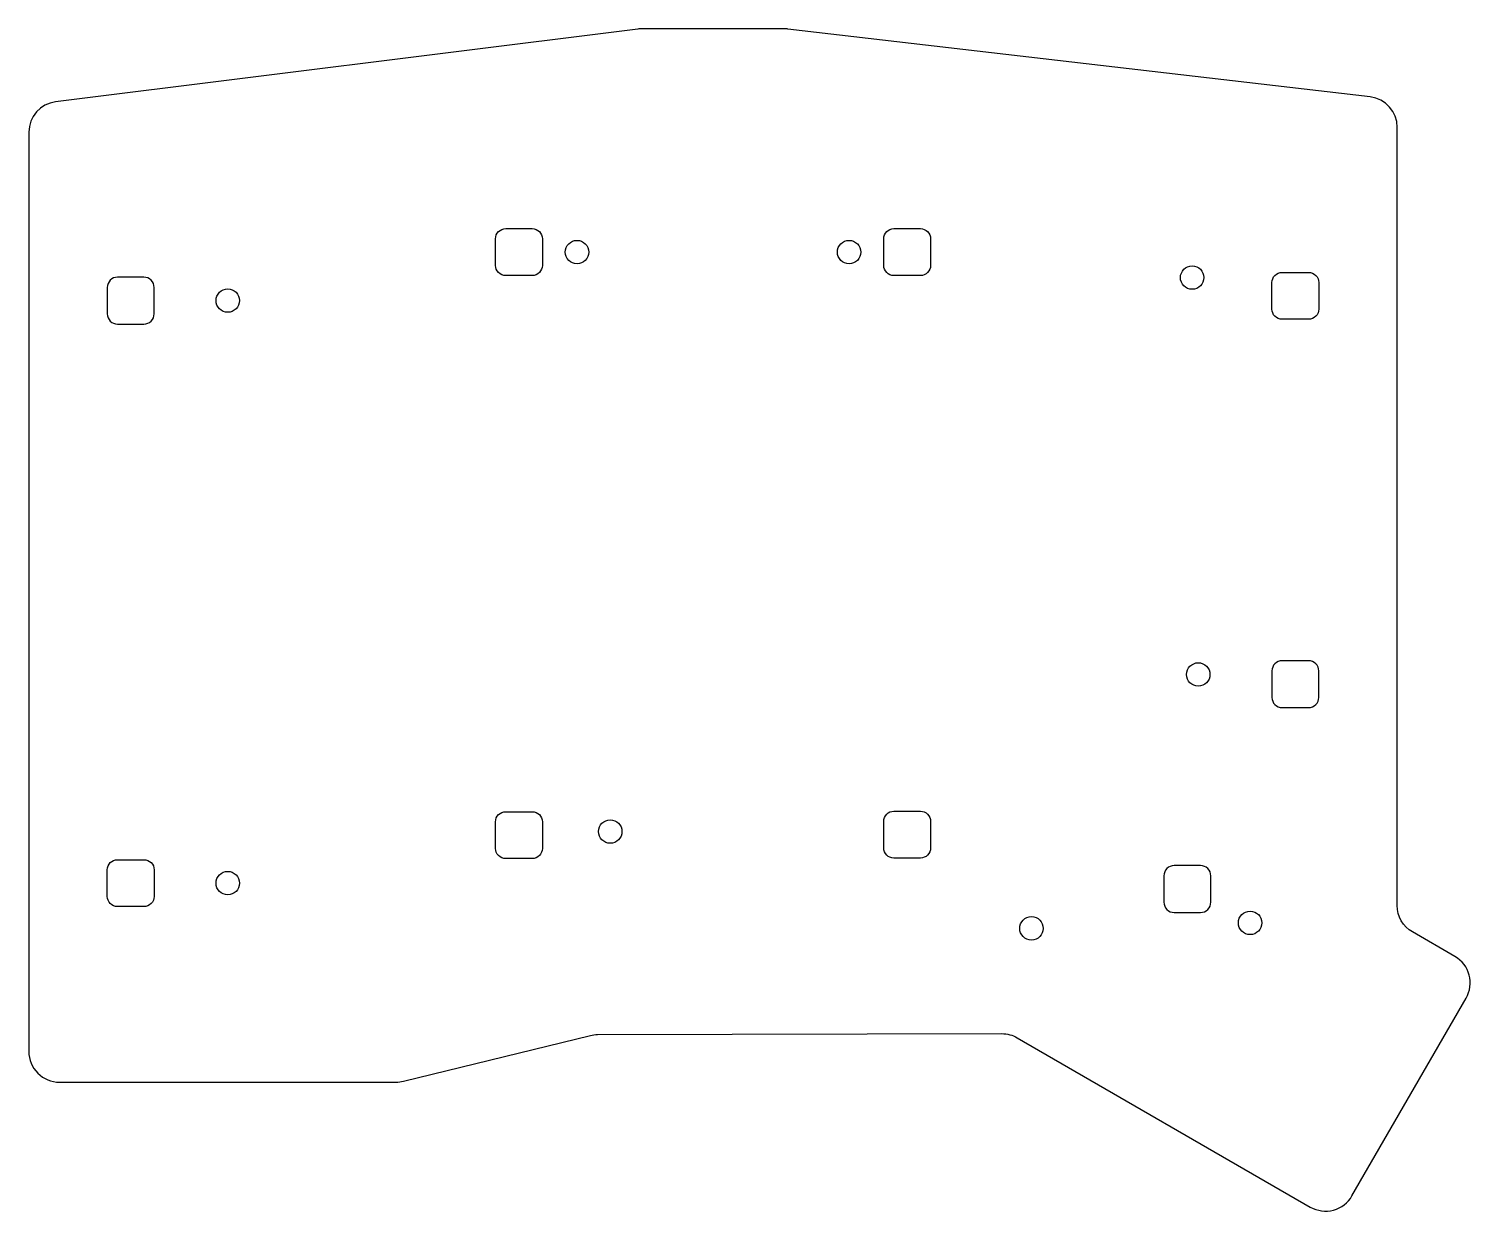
# Model space of a CAD drawing. Header units: millimetres. Extents: x 25 to 166, y 4 to 120.
import ezdxf

# ---------------------------------------------------------------- set-up
doc = ezdxf.new("R2010")
doc.units = ezdxf.units.MM
doc.layers.get('0').update_dxf_attribs({"linetype": 'CONTINUOUS'})

msp = doc.modelspace()

# ---------------------------------------------------------------- linework, layer by layer
for points in [[(84.46, 119.95), (27.31, 112.81, 0.378246), (24.68, 109.83), (24.68, 19.63, 0.414214), (27.68, 16.63), (60.73, 16.63, 0.060142), (61.44, 16.72), (79.79, 21.21, -0.059575), (80.5, 21.3), (120.18, 21.39, -0.132244), (121.68, 20.99), (150.45, 4.38, 0.41422), (154.54, 5.48), (165.74, 24.86, 0.414213), (164.64, 28.96), (160.47, 31.37, -0.267974), (158.97, 33.96), (158.98, 110.31, 0.380633), (156.33, 113.29), (99.18, 119.95, 0.029041), (98.83, 119.97), (84.83, 119.97, 0.031096)], [(70.48, 99.37, -0.414214), (71.48, 100.37), (74.08, 100.37, -0.414214), (75.08, 99.37), (75.08, 96.77, -0.414214), (74.08, 95.77), (71.48, 95.77, -0.414214), (70.48, 96.77)], [(112.18, 100.37, -0.414214), (113.18, 99.37), (113.18, 96.77, -0.414214), (112.18, 95.77), (109.58, 95.77, -0.414214), (108.58, 96.77), (108.58, 99.37, -0.414214), (109.58, 100.37)], [(32.38, 94.61), (32.38, 92.01, 0.414214), (33.38, 91.01), (35.98, 91.01, 0.414214), (36.98, 92.01), (36.98, 94.61, 0.414214), (35.98, 95.61), (33.38, 95.61, 0.414214)], [(150.28, 96.08, -0.414214), (151.28, 95.08), (151.28, 92.48, -0.414214), (150.28, 91.48), (147.68, 91.48, -0.414214), (146.68, 92.48), (146.68, 95.08, -0.414214), (147.68, 96.08)], [(151.28, 54.38), (151.28, 56.98, 0.414214), (150.28, 57.98), (147.68, 57.98, 0.414214), (146.68, 56.98), (146.68, 54.38, 0.414214), (147.68, 53.38), (150.28, 53.38, 0.414214)], [(70.48, 42.17, -0.414214), (71.48, 43.17), (74.08, 43.17, -0.414214), (75.08, 42.17), (75.08, 39.57, -0.414214), (74.08, 38.57), (71.48, 38.57, -0.414214), (70.48, 39.57)], [(113.18, 39.62, -0.414214), (112.18, 38.62), (109.58, 38.62, -0.414214), (108.58, 39.62), (108.58, 42.22, -0.414214), (109.58, 43.22), (112.18, 43.22, -0.414214), (113.18, 42.22)], [(33.38, 33.86, -0.414214), (32.38, 34.86), (32.38, 37.46, -0.414214), (33.38, 38.46), (35.98, 38.46, -0.414214), (36.98, 37.46), (36.98, 34.86, -0.414214), (35.98, 33.86)], [(137.08, 33.28), (139.68, 33.28, 0.414214), (140.68, 34.28), (140.68, 36.88, 0.414214), (139.68, 37.88), (137.08, 37.88, 0.414214), (136.08, 36.88), (136.08, 34.28, 0.414214)]]:
    msp.add_lwpolyline(points, format="xyb", close=True)
for centre in [(78.48, 98.07), (105.18, 98.07), (138.85, 95.57), (44.2, 93.31), (139.45, 56.63), (81.74, 41.22), (44.2, 36.16), (123.08, 31.72), (144.54, 32.26)]:
    msp.add_circle(centre, 1.15)

doc.saveas('drawing.dxf')
